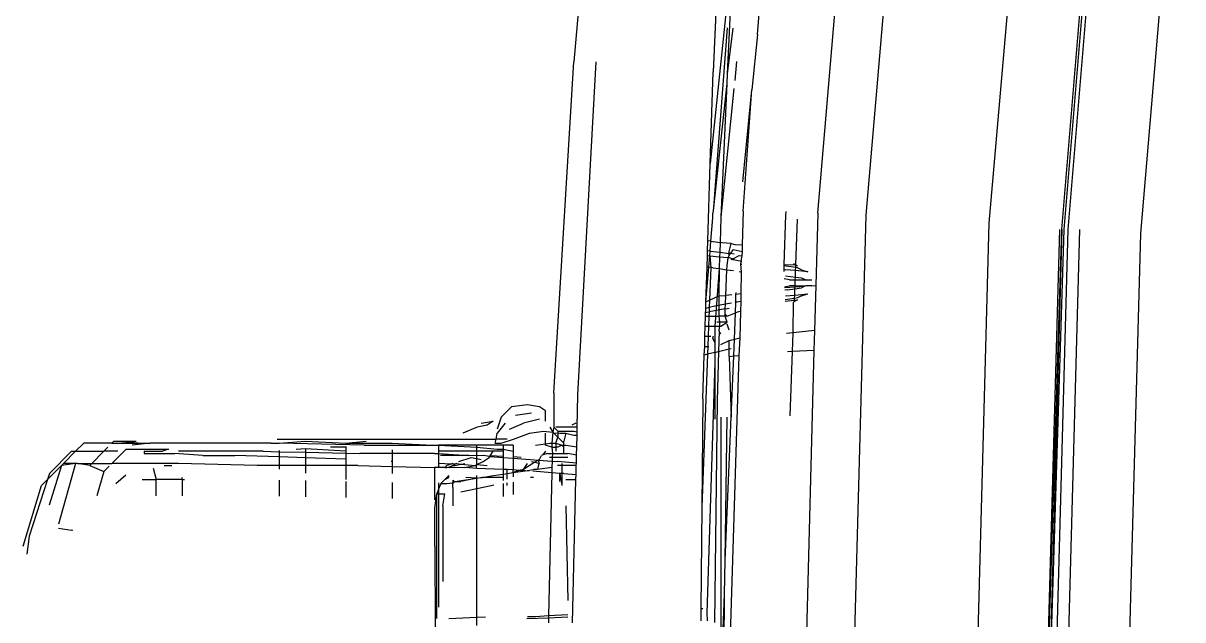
# Model space of a CAD drawing. Header units: millimetres. Extents: x -41292 to 298682, y -22072 to 33155.
# Drawn here: x 27607.1 to 27664.6, y 4467.5 to 4497 of the extents above; entities that cross this region are included whole.
import ezdxf

# ---------------------------------------------------------------- set-up
doc = ezdxf.new("R2010")
doc.units = ezdxf.units.MM

# ---------------------------------------------------------------- blocks, each defined once
blk = doc.blocks.new('AHSISHEUD')
for p, q in [((28270.878, 22144.553), (28272.265, 22161.593)), ((28273.865, 22135.693), (28276.065, 22161.393)), ((28276.265, 22135.593), (28278.465, 22161.193)), ((28282.365, 22135.193), (28284.565, 22160.393)), ((28285.965, 22134.893), (28288.065, 22159.893)), ((28288.165, 22159.893), (28286.065, 22134.893)), ((28288.365, 22159.893), (28286.265, 22134.893)), ((28291.965, 22159.393), (28289.865, 22134.693)), ((28263.072, 22157.993), (28261.772, 22143.193)), ((28268.99, 22149.416), (28268.672, 22142.693)), ((28269.671, 22148.878), (28269.372, 22142.593)), ((28269.372, 22146.213), (28268.532, 22138.154)), ((28269.372, 22144.887), (28268.695, 22135.972)), ((28269.652, 22144.858), (28269.372, 22142.593)), ((28270.878, 22144.553), (28270.602, 22141.812)), ((28260.772, 22126.793), (28261.772, 22143.193)), ((28261.972, 22126.693), (28262.872, 22143.193)), ((28268.532, 22138.154), (28268.672, 22142.693)), ((28269.839, 22143.204), (28269.746, 22142.277)), ((28269.358, 22142.124), (28268.695, 22135.972)), ((28269.358, 22142.124), (28269.065, 22135.493)), ((28269.372, 22142.593), (28269.358, 22142.124)), ((28269.706, 22141.876), (28269.065, 22135.493)), ((28270.142, 22137.249), (28270.602, 22141.812)), ((28270.165, 22135.793), (28270.602, 22141.812)), ((28268.414, 22134.321), (28268.532, 22138.154)), ((28268.695, 22135.972), (28268.665, 22135.693)), ((28270.165, 22135.793), (28270.121, 22134.131)), ((28272.281, 22135.781), (28272.265, 22135.593)), ((28268.568, 22134.301), (28268.656, 22135.458)), ((28268.656, 22135.458), (28268.665, 22135.693)), ((28269.065, 22135.493), (28269.022, 22134.242)), ((28272.265, 22135.593), (28272.175, 22133.155)), ((28272.778, 22133.136), (28272.865, 22135.393)), ((28273.865, 22135.693), (28273.769, 22132.105)), ((28275.565, 22109.493), (28276.265, 22135.593)), ((28281.665, 22109.493), (28282.365, 22135.193)), ((28285.165, 22109.493), (28285.865, 22134.893)), ((28285.165, 22109.493), (28285.965, 22134.893)), ((28285.965, 22134.893), (28285.265, 22109.493)), ((28286.065, 22134.893), (28285.265, 22109.493)), ((28286.265, 22134.893), (28285.565, 22109.493)), ((28286.165, 22109.493), (28286.865, 22134.893)), ((28289.865, 22134.693), (28289.165, 22109.493)), ((28268.399, 22133.836), (28268.414, 22134.321)), ((28268.568, 22134.301), (28268.414, 22134.321)), ((28268.531, 22133.819), (28268.568, 22134.301)), ((28268.568, 22134.301), (28269.022, 22134.242)), ((28269.022, 22134.242), (28269.005, 22133.757)), ((28269.114, 22134.23), (28269.022, 22134.242)), ((28269.565, 22134.193), (28269.114, 22134.23)), ((28269.465, 22133.793), (28269.565, 22134.193)), ((28269.565, 22134.193), (28269.755, 22134.146)), ((28269.755, 22134.146), (28270.121, 22134.131)), ((28270.121, 22134.131), (28270.112, 22133.803)), ((28268.374, 22133.025), (28268.391, 22133.59)), ((28268.391, 22133.59), (28268.399, 22133.836)), ((28268.391, 22133.59), (28268.513, 22133.579)), ((28268.531, 22133.819), (28268.399, 22133.836)), ((28268.47, 22133.014), (28268.513, 22133.579)), ((28268.513, 22133.579), (28268.531, 22133.819)), ((28268.513, 22133.579), (28268.562, 22133.004)), ((28268.513, 22133.579), (28268.997, 22133.535)), ((28268.531, 22133.819), (28269.005, 22133.757)), ((28268.997, 22133.535), (28268.977, 22132.948)), ((28269.005, 22133.757), (28268.997, 22133.535)), ((28268.997, 22133.535), (28269.423, 22133.497)), ((28269.005, 22133.757), (28269.452, 22133.699)), ((28269.365, 22133.093), (28269.423, 22133.497)), ((28269.423, 22133.497), (28269.465, 22133.593)), ((28269.423, 22133.497), (28269.465, 22133.493)), ((28269.452, 22133.699), (28269.465, 22133.793)), ((28269.465, 22133.593), (28269.452, 22133.699)), ((28269.529, 22133.689), (28269.452, 22133.699)), ((28269.529, 22133.689), (28269.465, 22133.593)), ((28269.465, 22133.493), (28269.645, 22133.433)), ((28269.665, 22133.893), (28269.529, 22133.689)), ((28269.726, 22133.663), (28269.529, 22133.689)), ((28269.665, 22133.893), (28270.112, 22133.803)), ((28269.714, 22133.46), (28269.965, 22133.593)), ((28269.965, 22133.593), (28270.106, 22133.576)), ((28270.106, 22133.576), (28270.063, 22133.415)), ((28270.112, 22133.803), (28270.106, 22133.576)), ((28268.32, 22131.295), (28268.374, 22133.025)), ((28268.32, 22131.295), (28268.47, 22133.014)), ((28268.47, 22133.014), (28268.374, 22133.025)), ((28268.562, 22133.004), (28268.47, 22133.014)), ((28268.562, 22133.004), (28268.5, 22131.378)), ((28268.665, 22132.993), (28268.562, 22133.004)), ((28268.665, 22132.993), (28268.977, 22132.948)), ((28268.977, 22132.948), (28268.765, 22130.093)), ((28268.977, 22132.948), (28268.965, 22131.593)), ((28268.977, 22132.948), (28269.357, 22132.894)), ((28269.357, 22132.894), (28269.365, 22133.093)), ((28269.565, 22133.393), (28269.645, 22133.433)), ((28270.099, 22133.304), (28269.565, 22133.393)), ((28269.645, 22133.433), (28269.714, 22133.46)), ((28269.712, 22133.424), (28269.645, 22133.433)), ((28270.059, 22133.381), (28270.028, 22133.172)), ((28270.028, 22133.172), (28270.095, 22133.164)), ((28270.028, 22133.172), (28270.065, 22132.793)), ((28270.063, 22133.415), (28270.059, 22133.381)), ((28270.101, 22133.376), (28270.059, 22133.381)), ((28270.063, 22133.415), (28270.102, 22133.41)), ((28272.175, 22133.155), (28272.778, 22133.136)), ((28272.175, 22133.155), (28272.178, 22133.078)), ((28272.773, 22133.004), (28272.178, 22133.078)), ((28272.178, 22133.078), (28272.186, 22132.903)), ((28272.186, 22132.903), (28272.265, 22132.893)), ((28272.186, 22132.903), (28272.19, 22132.801)), ((28272.665, 22133.193), (28272.778, 22133.136)), ((28272.767, 22132.847), (28272.773, 22133.004)), ((28272.773, 22133.004), (28272.778, 22133.136)), ((28272.865, 22132.993), (28272.773, 22133.004)), ((28272.778, 22133.136), (28272.865, 22133.093)), ((28273.065, 22132.893), (28272.865, 22132.993)), ((28269.304, 22131.623), (28269.357, 22132.894)), ((28269.357, 22132.894), (28269.678, 22132.848)), ((28269.974, 22132.806), (28270.065, 22132.793)), ((28270.065, 22132.793), (28270.056, 22131.692)), ((28272.465, 22132.393), (28272.205, 22132.436)), ((28272.767, 22132.847), (28272.265, 22132.893)), ((28272.265, 22132.593), (28272.754, 22132.531)), ((28272.465, 22132.393), (28272.749, 22132.393)), ((28272.738, 22132.093), (28272.749, 22132.393)), ((28272.749, 22132.393), (28272.754, 22132.531)), ((28272.749, 22132.393), (28273.265, 22132.393)), ((28272.754, 22132.531), (28272.767, 22132.847)), ((28272.754, 22132.531), (28273.065, 22132.493)), ((28273.365, 22132.793), (28272.767, 22132.847)), ((28273.065, 22132.893), (28273.365, 22132.793)), ((28273.065, 22132.493), (28273.265, 22132.393)), ((28273.265, 22132.393), (28273.565, 22132.393)), ((28269.807, 22131.669), (28269.822, 22131.771)), ((28272.221, 22132.052), (28272.465, 22132.093)), ((28272.223, 22132.009), (28272.736, 22132.041)), ((28272.365, 22131.893), (28272.229, 22131.872)), ((28272.365, 22131.893), (28272.732, 22131.945)), ((28272.738, 22132.093), (28272.465, 22132.093)), ((28272.72, 22131.634), (28272.732, 22131.945)), ((28272.732, 22131.945), (28272.736, 22132.041)), ((28272.732, 22131.945), (28273.065, 22131.993)), ((28272.736, 22132.041), (28272.738, 22132.093)), ((28272.736, 22132.041), (28273.222, 22132.071)), ((28273.222, 22132.071), (28272.738, 22132.093)), ((28273.222, 22132.071), (28273.065, 22131.993)), ((28273.265, 22132.093), (28273.222, 22132.071)), ((28273.565, 22132.093), (28273.265, 22132.093)), ((28273.565, 22132.093), (28273.769, 22132.105)), ((28273.769, 22132.105), (28273.71, 22129.876)), ((28268.31, 22130.969), (28268.32, 22131.295)), ((28268.32, 22131.295), (28268.5, 22131.378)), ((28268.5, 22131.378), (28268.486, 22131.017)), ((28268.5, 22131.378), (28268.965, 22131.593)), ((28269.286, 22131.187), (28268.765, 22131.093)), ((28268.965, 22131.593), (28269.304, 22131.623)), ((28268.965, 22131.593), (28268.965, 22130.593)), ((28269.276, 22130.958), (28269.286, 22131.187)), ((28269.286, 22131.187), (28269.304, 22131.623)), ((28269.582, 22131.241), (28269.286, 22131.187)), ((28269.606, 22131.651), (28269.304, 22131.623)), ((28269.803, 22131.281), (28269.748, 22131.271)), ((28269.783, 22130.76), (28269.803, 22131.281)), ((28269.803, 22131.281), (28269.807, 22131.669)), ((28269.865, 22131.293), (28269.803, 22131.281)), ((28270.056, 22131.692), (28269.807, 22131.669)), ((28270.046, 22131.315), (28269.865, 22131.293)), ((28270.046, 22131.315), (28270.033, 22130.819)), ((28270.056, 22131.692), (28270.046, 22131.315)), ((28272.714, 22131.471), (28272.248, 22131.405)), ((28272.251, 22131.337), (28272.71, 22131.379)), ((28272.265, 22131.593), (28272.72, 22131.634)), ((28272.648, 22129.765), (28272.665, 22131.293)), ((28272.707, 22131.314), (28272.665, 22131.293)), ((28272.865, 22131.393), (28272.707, 22131.314)), ((28272.707, 22131.314), (28272.71, 22131.379)), ((28272.71, 22131.379), (28272.714, 22131.471)), ((28272.71, 22131.379), (28272.865, 22131.393)), ((28272.714, 22131.471), (28272.72, 22131.634)), ((28272.865, 22131.493), (28272.714, 22131.471)), ((28272.72, 22131.634), (28273.365, 22131.693)), ((28273.065, 22131.593), (28272.865, 22131.493)), ((28273.065, 22131.593), (28273.365, 22131.693)), ((28268.299, 22130.593), (28268.304, 22130.778)), ((28268.304, 22130.778), (28268.307, 22130.862)), ((28268.304, 22130.778), (28268.365, 22130.793)), ((28268.307, 22130.862), (28268.31, 22130.969)), ((28268.486, 22131.017), (28268.31, 22130.969)), ((28268.365, 22130.793), (28268.479, 22130.813)), ((28268.479, 22130.813), (28268.47, 22130.593)), ((28268.486, 22131.017), (28268.479, 22130.813)), ((28269.276, 22130.958), (28268.479, 22130.813)), ((28268.765, 22131.093), (28268.486, 22131.017)), ((28269.265, 22130.693), (28269.276, 22130.958)), ((28269.265, 22130.693), (28269.365, 22130.593)), ((28269.265, 22130.593), (28269.265, 22130.693)), ((28269.276, 22130.958), (28269.465, 22130.993)), ((28269.365, 22130.593), (28269.783, 22130.76)), ((28269.733, 22129.452), (28269.783, 22130.76)), ((28269.783, 22130.76), (28269.865, 22130.793)), ((28270.033, 22130.819), (28269.865, 22130.793)), ((28270.033, 22130.819), (28269.998, 22129.511)), ((28268.268, 22129.593), (28268.283, 22130.093)), ((28268.283, 22130.093), (28268.299, 22130.593)), ((28268.283, 22130.093), (28268.451, 22130.093)), ((28268.299, 22130.593), (28268.47, 22130.593)), ((28268.451, 22130.093), (28268.432, 22129.593)), ((28268.47, 22130.593), (28268.451, 22130.093)), ((28268.451, 22130.093), (28268.765, 22130.093)), ((28268.47, 22130.593), (28268.965, 22130.593)), ((28268.765, 22130.093), (28268.765, 22129.293)), ((28268.765, 22130.093), (28268.986, 22130.093)), ((28268.992, 22130.293), (28268.865, 22130.293)), ((28268.965, 22130.593), (28268.992, 22130.293)), ((28269.265, 22130.593), (28268.965, 22130.593)), ((28268.986, 22130.093), (28268.965, 22129.893)), ((28268.992, 22130.293), (28268.986, 22130.093)), ((28268.986, 22130.093), (28269.065, 22130.093)), ((28269.365, 22130.293), (28268.992, 22130.293)), ((28269.065, 22130.093), (28269.365, 22130.293)), ((28269.365, 22130.593), (28269.265, 22130.593)), ((28269.365, 22130.293), (28269.265, 22130.593)), ((28269.465, 22129.893), (28269.365, 22130.193)), ((28268.265, 22129.093), (28268.268, 22129.593)), ((28268.268, 22129.593), (28268.432, 22129.593)), ((28268.432, 22129.593), (28268.413, 22129.093)), ((28268.432, 22129.593), (28268.565, 22129.593)), ((28268.665, 22129.593), (28268.665, 22129.493)), ((28268.765, 22129.293), (28268.665, 22129.493)), ((28268.979, 22129.864), (28268.948, 22128.838)), ((28268.979, 22129.864), (28268.965, 22129.893)), ((28269.065, 22129.693), (28268.979, 22129.864)), ((28269.465, 22129.393), (28269.733, 22129.452)), ((28269.701, 22128.619), (28269.733, 22129.452)), ((28269.733, 22129.452), (28269.998, 22129.511)), ((28269.998, 22129.511), (28269.948, 22128.646)), ((28272.648, 22129.765), (28272.319, 22129.73)), ((28272.612, 22128.834), (28272.648, 22129.765)), ((28273.71, 22129.876), (28272.648, 22129.765)), ((28273.71, 22129.876), (28273.665, 22128.893)), ((28268.239, 22128.661), (28268.265, 22129.093)), ((28268.265, 22129.093), (28268.413, 22129.093)), ((28268.413, 22129.093), (28268.398, 22128.701)), ((28268.413, 22129.093), (28268.465, 22129.093)), ((28268.765, 22129.293), (28268.765, 22128.793)), ((28268.948, 22128.838), (28269.465, 22128.968)), ((28269.065, 22129.193), (28269.465, 22129.393)), ((28269.465, 22128.968), (28269.465, 22129.393)), ((28269.465, 22128.968), (28269.565, 22128.993)), ((28269.465, 22128.593), (28269.465, 22128.968)), ((28273.665, 22128.893), (28272.612, 22128.834)), ((28273.665, 22128.893), (28273.165, 22109.493)), ((28268.398, 22128.701), (28268.109, 22121.124)), ((28268.172, 22126.493), (28268.239, 22128.661)), ((28268.398, 22128.701), (28268.239, 22128.661)), ((28268.765, 22128.793), (28268.398, 22128.701)), ((28268.765, 22128.793), (28268.948, 22128.838)), ((28268.765, 22128.793), (28268.765, 22128.293)), ((28268.948, 22128.838), (28268.872, 22126.393)), ((28269.948, 22128.646), (28269.365, 22109.493)), ((28269.465, 22128.593), (28269.701, 22128.619)), ((28269.465, 22128.593), (28269.565, 22125.593)), ((28269.565, 22125.593), (28269.701, 22128.619)), ((28269.701, 22128.619), (28269.948, 22128.646)), ((28269.948, 22128.646), (28269.975, 22128.649)), ((28272.612, 22128.834), (28272.357, 22128.82)), ((28272.489, 22125.655), (28272.612, 22128.834)), ((28268.765, 22128.293), (28268.365, 22115.893)), ((28268.765, 22128.293), (28268.765, 22125.493)), ((28260.772, 22126.793), (28260.772, 22125.093)), ((28261.935, 22125.093), (28261.972, 22126.693)), ((28258.672, 22126.093), (28258.172, 22125.593)), ((28259.472, 22126.193), (28258.672, 22126.093)), ((28260.072, 22126.093), (28259.472, 22126.193)), ((28260.372, 22125.893), (28260.072, 22126.093)), ((28268.172, 22126.493), (28268.109, 22121.124)), ((28268.872, 22126.393), (28268.742, 22115.415)), ((28258.172, 22125.593), (28257.972, 22124.993)), ((28258.872, 22125.693), (28259.672, 22125.793)), ((28260.072, 22125.493), (28259.272, 22125.293)), ((28260.372, 22125.393), (28260.372, 22125.893)), ((28269.065, 22125.593), (28269.065, 22112.093)), ((28269.265, 22118.493), (28269.365, 22125.593)), ((28269.265, 22118.493), (28269.565, 22125.593)), ((28256.972, 22125.093), (28256.272, 22124.793)), ((28257.472, 22125.193), (28256.972, 22125.093)), ((28257.172, 22125.293), (28257.772, 22125.393)), ((28257.772, 22125.393), (28257.472, 22125.193)), ((28258.372, 22125.293), (28257.972, 22124.793)), ((28258.572, 22124.993), (28259.272, 22125.293)), ((28259.572, 22124.793), (28260.272, 22124.893)), ((28260.272, 22124.893), (28260.727, 22124.836)), ((28260.572, 22125.093), (28260.727, 22124.836)), ((28260.772, 22125.093), (28260.727, 22124.836)), ((28260.972, 22124.893), (28260.772, 22125.093)), ((28261.935, 22125.093), (28260.872, 22125.093)), ((28260.972, 22124.893), (28260.972, 22124.805)), ((28260.972, 22124.893), (28261.772, 22124.893)), ((28261.872, 22125.293), (28261.672, 22125.193)), ((28261.772, 22124.893), (28261.93, 22124.866)), ((28261.926, 22124.693), (28261.93, 22124.866)), ((28261.93, 22124.866), (28261.935, 22125.093)), ((28237.065, 22123.893), (28237.465, 22124.293)), ((28238.865, 22124.293), (28237.465, 22124.293)), ((28238.965, 22124.393), (28238.865, 22124.293)), ((28238.865, 22124.293), (28240.365, 22124.293)), ((28238.965, 22124.393), (28239.165, 22124.393)), ((28239.165, 22124.393), (28240.065, 22124.393)), ((28239.165, 22124.393), (28240.365, 22124.293)), ((28240.765, 22124.293), (28239.865, 22124.193)), ((28240.365, 22124.293), (28240.765, 22124.293)), ((28246.765, 22124.293), (28240.765, 22124.293)), ((28246.765, 22124.293), (28247.165, 22124.293)), ((28247.065, 22124.493), (28257.912, 22124.493)), ((28247.165, 22124.293), (28248.465, 22124.393)), ((28251.365, 22124.193), (28247.165, 22124.293)), ((28248.465, 22124.393), (28250.465, 22124.293)), ((28250.465, 22124.293), (28251.465, 22124.393)), ((28250.465, 22124.293), (28252.765, 22124.293)), ((28252.765, 22124.293), (28254.765, 22124.193)), ((28257.872, 22124.293), (28257.912, 22124.493)), ((28257.872, 22124.293), (28258.172, 22124.293)), ((28257.912, 22124.493), (28257.972, 22124.793)), ((28258.465, 22124.493), (28257.912, 22124.493)), ((28258.172, 22124.293), (28258.772, 22124.493)), ((28258.772, 22124.493), (28259.572, 22124.793)), ((28260.372, 22124.264), (28260.372, 22124.793)), ((28260.372, 22124.264), (28260.572, 22124.293)), ((28260.572, 22124.293), (28260.672, 22124.293)), ((28260.727, 22124.836), (28260.672, 22124.293)), ((28260.672, 22124.293), (28260.672, 22124.093)), ((28260.672, 22124.293), (28260.872, 22124.293)), ((28260.727, 22124.836), (28260.772, 22124.793)), ((28260.772, 22124.793), (28260.972, 22124.805)), ((28260.772, 22124.793), (28260.972, 22124.593)), ((28260.872, 22124.293), (28260.972, 22124.593)), ((28260.872, 22124.293), (28261.172, 22124.193)), ((28260.872, 22124.293), (28260.872, 22124.093)), ((28260.972, 22124.805), (28260.972, 22124.593)), ((28260.972, 22124.805), (28261.072, 22124.793)), ((28260.972, 22124.593), (28261.272, 22124.293)), ((28261.072, 22124.793), (28261.372, 22124.793)), ((28261.372, 22124.793), (28261.272, 22124.393)), ((28261.272, 22124.293), (28261.272, 22124.393)), ((28261.272, 22124.205), (28261.272, 22124.293)), ((28261.372, 22124.793), (28261.772, 22124.693)), ((28261.772, 22124.693), (28261.926, 22124.693)), ((28261.912, 22124.116), (28261.926, 22124.693)), ((28235.765, 22122.793), (28236.865, 22123.893)), ((28236.465, 22123.293), (28237.065, 22123.893)), ((28236.865, 22123.893), (28237.065, 22123.893)), ((28237.065, 22123.893), (28238.465, 22123.893)), ((28238.465, 22123.893), (28237.865, 22123.293)), ((28238.665, 22124.093), (28238.465, 22123.893)), ((28239.165, 22123.893), (28238.465, 22123.893)), ((28238.865, 22123.293), (28239.565, 22123.993)), ((28239.565, 22123.993), (28241.665, 22123.993)), ((28240.465, 22123.893), (28240.465, 22123.793)), ((28240.465, 22123.893), (28241.365, 22123.893)), ((28240.465, 22123.793), (28241.965, 22123.793)), ((28241.665, 22123.993), (28241.365, 22123.893)), ((28243.365, 22123.693), (28241.965, 22123.793)), ((28246.365, 22123.893), (28242.165, 22123.893)), ((28246.365, 22123.893), (28247.165, 22123.876)), ((28247.165, 22123.941), (28247.165, 22123.876)), ((28247.165, 22123.876), (28248.465, 22123.849)), ((28247.165, 22123.876), (28247.165, 22123.618)), ((28248.465, 22124.019), (28248.008, 22123.991)), ((28250.465, 22123.909), (28248.465, 22124.019)), ((28248.465, 22124.019), (28248.465, 22123.849)), ((28248.465, 22123.849), (28250.465, 22123.807)), ((28248.465, 22123.849), (28248.465, 22123.574)), ((28250.465, 22124.093), (28249.698, 22124.093)), ((28250.465, 22124.139), (28250.465, 22124.093)), ((28250.465, 22124.093), (28250.465, 22123.909)), ((28250.465, 22123.909), (28250.465, 22123.807)), ((28250.465, 22123.807), (28251.165, 22123.793)), ((28250.465, 22123.807), (28250.465, 22123.506)), ((28252.765, 22123.793), (28251.165, 22123.793)), ((28251.365, 22124.193), (28254.765, 22124.193)), ((28252.765, 22123.97), (28252.765, 22123.793)), ((28254.865, 22123.793), (28252.765, 22123.793)), ((28252.765, 22123.793), (28252.765, 22123.406)), ((28254.765, 22124.193), (28255.065, 22124.193)), ((28254.865, 22123.793), (28255.065, 22123.781)), ((28255.065, 22124.193), (28256.965, 22124.093)), ((28256.965, 22124.193), (28255.065, 22124.193)), ((28255.065, 22124.193), (28255.065, 22123.893)), ((28256.965, 22123.893), (28255.065, 22123.893)), ((28255.065, 22123.893), (28255.065, 22123.781)), ((28255.065, 22123.781), (28256.565, 22123.693)), ((28255.065, 22123.781), (28255.065, 22123.306)), ((28258.265, 22124.193), (28256.965, 22124.193)), ((28256.965, 22124.093), (28256.965, 22124.193)), ((28256.965, 22124.093), (28257.965, 22123.993)), ((28256.965, 22123.893), (28256.965, 22124.093)), ((28257.772, 22123.893), (28256.965, 22123.893)), ((28256.965, 22123.669), (28256.965, 22123.893)), ((28257.626, 22123.674), (28257.772, 22123.893)), ((28258.265, 22123.893), (28257.772, 22123.893)), ((28257.965, 22123.993), (28258.265, 22123.993)), ((28258.765, 22124.193), (28258.265, 22124.193)), ((28258.265, 22124.193), (28258.265, 22123.993)), ((28258.265, 22123.993), (28258.765, 22123.893)), ((28258.265, 22123.993), (28258.265, 22123.893)), ((28258.265, 22123.893), (28258.265, 22123.64)), ((28258.765, 22123.893), (28258.755, 22123.614)), ((28258.765, 22124.193), (28258.765, 22123.893)), ((28259.872, 22124.193), (28260.372, 22124.264)), ((28260.239, 22123.715), (28260.172, 22123.693)), ((28260.372, 22123.893), (28260.239, 22123.715)), ((28260.472, 22123.793), (28260.239, 22123.715)), ((28260.372, 22124.193), (28260.372, 22124.264)), ((28260.672, 22124.093), (28260.372, 22124.193)), ((28260.472, 22123.793), (28260.703, 22123.793)), ((28260.672, 22124.093), (28260.703, 22123.793)), ((28260.672, 22124.093), (28260.872, 22124.093)), ((28260.703, 22123.793), (28260.698, 22123.593)), ((28260.703, 22123.793), (28261.272, 22123.793)), ((28260.872, 22124.093), (28260.872, 22123.893)), ((28260.972, 22124.093), (28260.872, 22124.093)), ((28261.172, 22124.193), (28260.972, 22124.093)), ((28261.172, 22124.193), (28261.272, 22124.205)), ((28261.272, 22124.093), (28261.172, 22124.193)), ((28261.272, 22124.093), (28261.272, 22124.205)), ((28261.272, 22124.205), (28261.372, 22124.193)), ((28261.272, 22123.793), (28261.272, 22124.093)), ((28261.272, 22123.793), (28261.465, 22123.793)), ((28261.372, 22124.193), (28261.912, 22124.116)), ((28261.903, 22123.705), (28261.465, 22123.793)), ((28261.893, 22123.308), (28261.903, 22123.705)), ((28261.903, 22123.705), (28261.912, 22124.116)), ((28235.67, 22122.497), (28236.365, 22123.193)), ((28236.365, 22123.193), (28235.752, 22121.231)), ((28237.065, 22123.293), (28236.219, 22120.284)), ((28237.065, 22123.293), (28236.365, 22123.193)), ((28236.365, 22123.193), (28236.465, 22123.293)), ((28237.065, 22123.293), (28236.465, 22123.293)), ((28237.165, 22123.293), (28237.065, 22123.293)), ((28237.765, 22123.193), (28237.165, 22123.293)), ((28237.165, 22123.293), (28237.865, 22123.293)), ((28237.865, 22123.293), (28237.765, 22123.193)), ((28237.765, 22123.193), (28238.465, 22122.893)), ((28237.865, 22123.293), (28238.865, 22123.293)), ((28238.465, 22122.893), (28238.732, 22123.159)), ((28242.165, 22123.293), (28238.865, 22123.293)), ((28241.452, 22123.193), (28241.84, 22123.193)), ((28246.065, 22123.193), (28242.165, 22123.293)), ((28243.365, 22123.693), (28244.965, 22123.693)), ((28247.165, 22123.618), (28244.965, 22123.693)), ((28247.165, 22123.193), (28246.065, 22123.193)), ((28248.465, 22123.574), (28247.165, 22123.618)), ((28247.165, 22123.618), (28247.165, 22123.193)), ((28248.465, 22123.193), (28247.165, 22123.193)), ((28247.165, 22123.193), (28247.165, 22123.017)), ((28250.465, 22123.506), (28248.465, 22123.574)), ((28248.465, 22123.574), (28248.465, 22123.193)), ((28248.465, 22123.193), (28248.465, 22122.809)), ((28250.465, 22123.193), (28248.465, 22123.193)), ((28250.465, 22123.506), (28250.465, 22123.193)), ((28250.465, 22123.193), (28250.465, 22122.489)), ((28251.065, 22123.193), (28250.465, 22123.193)), ((28251.065, 22123.193), (28252.765, 22123.148)), ((28252.704, 22123.409), (28252.765, 22123.406)), ((28252.765, 22123.406), (28252.765, 22123.148)), ((28252.765, 22123.148), (28254.865, 22123.093)), ((28252.765, 22123.148), (28252.765, 22122.79)), ((28255.065, 22123.306), (28255.365, 22123.293)), ((28255.065, 22123.306), (28255.065, 22123.087)), ((28256.565, 22123.693), (28255.165, 22123.693)), ((28255.365, 22123.293), (28255.721, 22123.276)), ((28255.472, 22123.193), (28255.372, 22123.093)), ((28255.721, 22123.276), (28255.472, 22123.193)), ((28255.472, 22123.093), (28255.712, 22123.153)), ((28255.712, 22123.153), (28255.592, 22123.072)), ((28255.772, 22123.193), (28255.712, 22123.153)), ((28255.772, 22123.293), (28255.721, 22123.276)), ((28255.772, 22123.293), (28255.919, 22123.266)), ((28255.919, 22123.266), (28255.772, 22123.193)), ((28255.772, 22123.193), (28255.872, 22123.193)), ((28255.872, 22123.193), (28256.178, 22123.254)), ((28255.972, 22123.293), (28255.919, 22123.266)), ((28255.972, 22123.293), (28256.178, 22123.254)), ((28256.072, 22123.393), (28256.672, 22123.593)), ((28256.178, 22123.254), (28256.372, 22123.293)), ((28256.178, 22123.254), (28256.872, 22123.193)), ((28256.372, 22123.093), (28256.872, 22123.193)), ((28256.965, 22123.669), (28256.565, 22123.693)), ((28256.672, 22123.593), (28256.965, 22123.534)), ((28256.872, 22123.193), (28256.924, 22123.218)), ((28256.924, 22123.218), (28256.965, 22123.239)), ((28256.965, 22123.034), (28256.924, 22123.218)), ((28257.265, 22123.693), (28256.965, 22123.669)), ((28256.965, 22123.534), (28256.965, 22123.669)), ((28256.965, 22123.534), (28257.172, 22123.493)), ((28256.965, 22123.239), (28256.965, 22123.534)), ((28256.965, 22123.239), (28257.272, 22123.393)), ((28256.965, 22123.239), (28257.465, 22123.193)), ((28257.598, 22123.632), (28257.265, 22123.693)), ((28257.272, 22123.393), (28257.572, 22123.593)), ((28257.572, 22123.593), (28257.598, 22123.632)), ((28257.598, 22123.632), (28257.626, 22123.674)), ((28257.598, 22123.632), (28258.265, 22123.593)), ((28258.265, 22123.64), (28257.626, 22123.674)), ((28258.265, 22123.64), (28258.265, 22123.593)), ((28258.265, 22123.593), (28258.765, 22123.556)), ((28258.265, 22123.593), (28258.265, 22122.998)), ((28259.165, 22123.593), (28258.755, 22123.614)), ((28258.755, 22123.614), (28258.765, 22123.556)), ((28258.765, 22123.556), (28260.024, 22123.462)), ((28258.765, 22123.556), (28258.765, 22122.971)), ((28259.843, 22123.35), (28259.272, 22122.993)), ((28259.272, 22122.993), (28259.472, 22123.293)), ((28259.672, 22123.393), (28259.843, 22123.35)), ((28260.024, 22123.462), (28259.843, 22123.35)), ((28259.843, 22123.35), (28260.034, 22123.302)), ((28260.034, 22123.302), (28259.972, 22122.993)), ((28260.072, 22123.493), (28260.024, 22123.462)), ((28260.024, 22123.462), (28260.034, 22123.302)), ((28260.024, 22123.462), (28260.694, 22123.413)), ((28260.034, 22123.302), (28260.072, 22123.293)), ((28260.072, 22123.493), (28260.172, 22123.693)), ((28260.698, 22123.593), (28260.565, 22123.593)), ((28260.694, 22123.413), (28260.672, 22123.093)), ((28260.698, 22123.593), (28260.694, 22123.413)), ((28260.694, 22123.413), (28260.965, 22123.393)), ((28261.465, 22123.593), (28260.698, 22123.593)), ((28261.893, 22123.308), (28260.965, 22123.393)), ((28261.172, 22123.193), (28260.965, 22123.193)), ((28261.172, 22123.293), (28261.172, 22123.193)), ((28261.891, 22123.193), (28261.172, 22123.193)), ((28261.172, 22123.193), (28261.172, 22122.799)), ((28261.88, 22122.741), (28261.891, 22123.193)), ((28261.891, 22123.193), (28261.893, 22123.308)), ((28235.765, 22122.793), (28235.67, 22122.497)), ((28238.465, 22122.893), (28238.117, 22121.693)), ((28239.065, 22122.293), (28239.547, 22122.731)), ((28240.903, 22123.059), (28241.065, 22122.493)), ((28242.365, 22122.493), (28242.349, 22122.602)), ((28255.065, 22123.087), (28254.865, 22123.093)), ((28254.865, 22123.093), (28254.865, 22121.493)), ((28255.372, 22123.093), (28255.065, 22123.087)), ((28255.372, 22123.093), (28255.472, 22123.093)), ((28255.572, 22122.693), (28255.372, 22122.493)), ((28255.372, 22122.493), (28255.572, 22122.593)), ((28255.592, 22123.072), (28255.472, 22123.093)), ((28255.572, 22122.593), (28255.572, 22122.693)), ((28256.372, 22123.093), (28255.592, 22123.072)), ((28255.872, 22122.393), (28256.965, 22122.565)), ((28256.965, 22122.565), (28256.172, 22122.393)), ((28256.965, 22123.034), (28256.372, 22123.093)), ((28256.965, 22122.565), (28256.408, 22122.593)), ((28258.265, 22122.998), (28256.965, 22123.034)), ((28256.965, 22122.565), (28256.965, 22122.701)), ((28256.965, 22122.565), (28257.139, 22122.593)), ((28256.965, 22122.051), (28256.965, 22122.565)), ((28257.139, 22122.593), (28257.239, 22122.593)), ((28257.239, 22122.593), (28257.772, 22122.693)), ((28258.265, 22122.593), (28257.239, 22122.593)), ((28257.772, 22122.693), (28258.265, 22122.767)), ((28258.465, 22122.993), (28258.265, 22122.998)), ((28258.265, 22122.954), (28258.265, 22122.767)), ((28258.265, 22122.767), (28258.465, 22122.797)), ((28258.265, 22122.767), (28258.265, 22122.593)), ((28258.265, 22122.593), (28258.265, 22122.445)), ((28258.765, 22122.971), (28258.465, 22122.993)), ((28258.465, 22122.797), (28258.465, 22122.993)), ((28258.465, 22122.797), (28258.765, 22122.842)), ((28258.465, 22122.517), (28258.465, 22122.797)), ((28259.06, 22122.95), (28258.765, 22122.971)), ((28258.765, 22122.842), (28258.765, 22122.971)), ((28259.06, 22122.95), (28258.765, 22122.842)), ((28258.765, 22122.842), (28259.35, 22122.929)), ((28258.765, 22122.842), (28258.765, 22122.626)), ((28259.272, 22122.993), (28259.06, 22122.95)), ((28259.35, 22122.929), (28259.06, 22122.95)), ((28259.35, 22122.929), (28259.772, 22122.993)), ((28259.557, 22122.915), (28259.35, 22122.929)), ((28259.765, 22122.593), (28259.612, 22122.593)), ((28260.681, 22122.834), (28259.736, 22122.902)), ((28259.972, 22122.993), (28259.772, 22122.993)), ((28260.672, 22123.093), (28259.972, 22122.993)), ((28260.681, 22122.834), (28260.516, 22115.733)), ((28260.672, 22123.093), (28260.681, 22122.834)), ((28261.072, 22122.793), (28260.681, 22122.834)), ((28261.172, 22122.799), (28261.072, 22122.793)), ((28261.072, 22122.393), (28261.072, 22122.793)), ((28261.072, 22122.793), (28261.172, 22122.193)), ((28261.172, 22122.799), (28261.172, 22122.193)), ((28261.265, 22122.793), (28261.172, 22122.799)), ((28261.265, 22122.793), (28261.88, 22122.741)), ((28261.874, 22122.493), (28261.88, 22122.741)), ((28234.465, 22119.193), (28235.365, 22122.193)), ((28235.67, 22122.497), (28234.765, 22119.693)), ((28235.365, 22122.193), (28235.67, 22122.497)), ((28240.365, 22122.493), (28241.065, 22122.493)), ((28241.065, 22121.693), (28241.065, 22122.493)), ((28242.365, 22122.493), (28241.065, 22122.493)), ((28242.365, 22121.693), (28242.365, 22122.493)), ((28242.365, 22122.493), (28242.465, 22122.493)), ((28247.165, 22122.469), (28247.165, 22121.669)), ((28248.465, 22122.444), (28248.465, 22121.644)), ((28250.465, 22122.404), (28250.465, 22121.604)), ((28252.765, 22122.348), (28252.765, 22121.548)), ((28255.065, 22122.025), (28254.972, 22121.793)), ((28255.065, 22122.332), (28255.065, 22122.025)), ((28255.172, 22122.293), (28255.065, 22122.025)), ((28255.065, 22122.025), (28255.065, 22121.793)), ((28255.172, 22122.293), (28255.372, 22122.493)), ((28255.172, 22122.293), (28255.472, 22122.293)), ((28255.472, 22122.293), (28255.772, 22122.336)), ((28255.772, 22122.336), (28255.82, 22122.478)), ((28255.772, 22122.469), (28255.772, 22122.336)), ((28255.772, 22122.336), (28255.803, 22122.34)), ((28255.772, 22122.093), (28255.772, 22122.336)), ((28255.772, 22122.093), (28255.772, 22121.193)), ((28255.803, 22122.34), (28255.872, 22122.393)), ((28255.872, 22122.393), (28256.172, 22122.393)), ((28256.172, 22121.893), (28256.965, 22122.051)), ((28256.965, 22122.051), (28257.672, 22122.193)), ((28256.965, 22115.658), (28256.965, 22122.051)), ((28257.672, 22122.193), (28257.801, 22122.227)), ((28258.265, 22122.297), (28258.265, 22121.651)), ((28258.465, 22122.193), (28258.465, 22122.327)), ((28258.765, 22122.372), (28258.765, 22121.751)), ((28261.365, 22122.493), (28261.874, 22122.493)), ((28261.709, 22115.393), (28261.874, 22122.493)), ((28254.872, 22121.093), (28254.972, 22121.793)), ((28254.972, 22121.793), (28255.065, 22121.793)), ((28254.972, 22115.607), (28254.972, 22121.793)), ((28255.065, 22121.793), (28255.372, 22121.793)), ((28255.065, 22121.793), (28255.065, 22116.178)), ((28255.272, 22121.193), (28255.372, 22121.793)), ((28254.872, 22119.193), (28254.872, 22121.093)), ((28255.272, 22121.193), (28255.272, 22117.45)), ((28261.365, 22121.193), (28261.465, 22116.493)), ((28268.109, 22121.124), (28268.065, 22116.093)), ((28234.765, 22119.693), (28234.65, 22118.795)), ((28236.212, 22120.086), (28236.865, 22119.993)), ((28236.923, 22119.976), (28236.865, 22119.993)), ((28254.872, 22119.193), (28254.9, 22115.167)), ((28269.246, 22116.805), (28269.265, 22118.493)), ((28269.065, 22112.093), (28269.246, 22116.805)), ((28269.165, 22109.493), (28269.246, 22116.805)), ((28256.965, 22115.658), (28255.572, 22115.597)), ((28257.385, 22115.676), (28256.965, 22115.658)), ((28256.965, 22115.261), (28256.965, 22115.658)), ((28259.865, 22115.693), (28259.468, 22115.693)), ((28260.516, 22115.733), (28259.865, 22115.693)), ((28260.516, 22115.733), (28260.514, 22115.649)), ((28260.514, 22115.649), (28261.465, 22115.693)), ((28261.465, 22115.793), (28260.516, 22115.733)), ((28268.165, 22116.093), (28268.065, 22116.093)), ((28268.065, 22116.093), (28268.065, 22115.493)), ((28268.365, 22115.893), (28268.373, 22115.493)), ((28259.446, 22115.601), (28260.514, 22115.649)), ((28260.514, 22115.649), (28260.508, 22115.393))]:
    blk.add_line(p, q)

msp = doc.modelspace()

# ---------------------------------------------------------------- block references
msp.add_blockref('AHSISHEUD', (-627.372, -17648.087))

doc.saveas('drawing.dxf')
